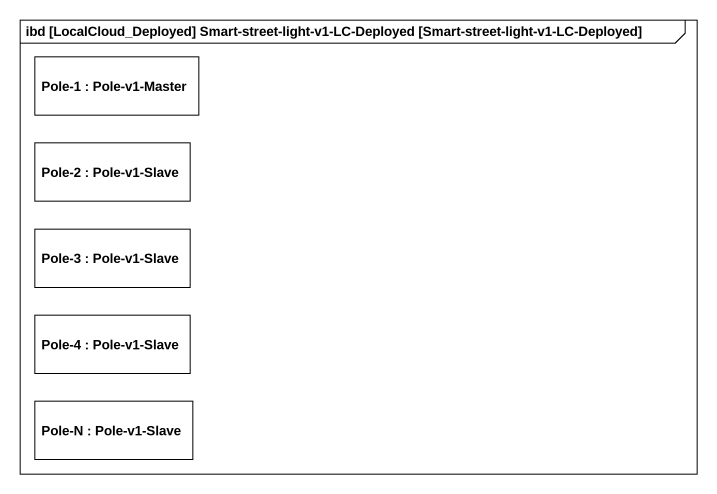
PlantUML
@startuml
mainframe ibd [LocalCloud_Deployed] Smart-street-light-v1-LC-Deployed [Smart-street-light-v1-LC-Deployed]
rectangle "Pole-1 : Pole-v1-Master" as Pole_1
rectangle "Pole-2 : Pole-v1-Slave" as Pole_2
rectangle "Pole-3 : Pole-v1-Slave" as Pole_3
rectangle "Pole-4 : Pole-v1-Slave" as Pole_4
rectangle "Pole-N : Pole-v1-Slave" as Pole_N
@enduml
